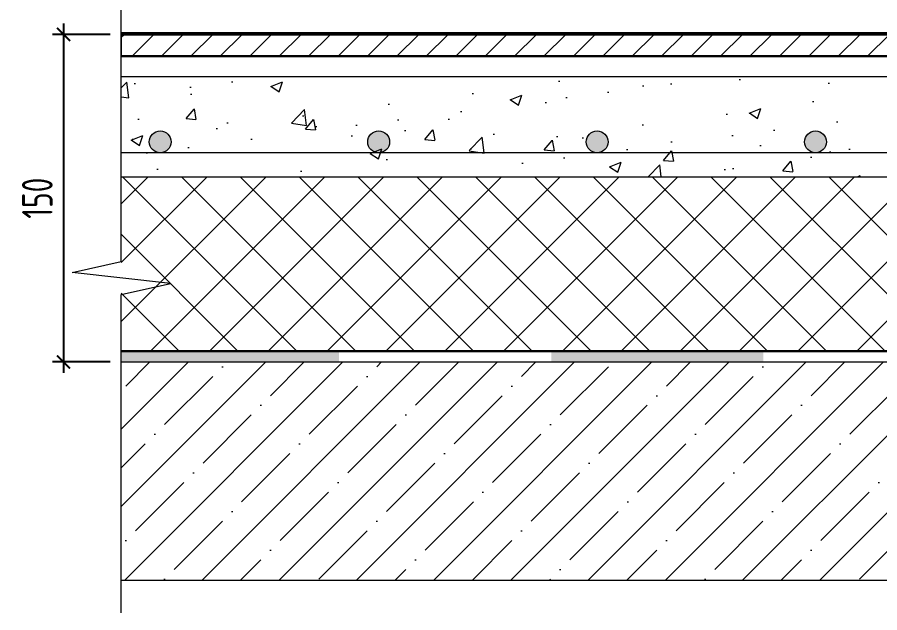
# Model space of a CAD drawing. Header units: millimetres. Extents: x -531467 to 558829, y -9025 to 266565.
# Drawn here: x -523192 to -519243, y -5357 to -2632 of the extents above; entities that cross this region are included whole.
import ezdxf

# ---------------------------------------------------------------- set-up
doc = ezdxf.new("R2010")
doc.units = ezdxf.units.MM
doc.layers.add('АР_Перегородки кирпич штрих', color=7, linetype='Continuous')
doc.layers.add('АР_Плита', color=220, linetype='Continuous')
for name, color, linetype, lineweight in [('АР_Размеры дверей', 15, 'Continuous', 0), ('АР_Тонкие', 250, 'Continuous', 0), ('АР_Штриховка', 252, 'Continuous', 0)]:
    doc.layers.add(name, color=color, linetype=linetype, lineweight=lineweight)
doc.styles.add('ISOCPEUR', font='isocpeur.ttf', dxfattribs={"width": 0.7})
doc.dimstyles.new('R_50', dxfattribs={"dimtxt": 140, "dimasz": 60, "dimexe": 50, "dimexo": 50, "dimgap": 50, "dimtad": 1, "dimdec": 0, "dimrnd": 5, "dimzin": 0, "dimdsep": 46, "dimtxsty": 'ISOCPEUR', "dimblk": 'ARCHTICK', "dimcen": 50, "dimdle": 50, "dimclrd": 256, "dimclre": 256, "dimclrt": 256, "dimadec": 0, "dimazin": 0, "dimtfac": 2, "dimtdec": 0, "dimtofl": 0, "dimtmove": 1, "dimatfit": 3, "dimfxl": 1, "dimtvp": 3, "dimtfill": 1, "dimtolj": 1, "dimtzin": 0, "dimarcsym": 0})

# ---------------------------------------------------------------- blocks, each defined once
blk = doc.blocks.new('*U115')
at = {"color": 8}
blk.add_lwpolyline([(0, -6.506), (0, 8.063), (2.25, 8.563), (-2.25, 9.063), (0, 9.563), (0, 21.176)], dxfattribs=at)
blk = doc.blocks.new('_ArchTick')
at = {"color": 0, "linetype": 'ByBlock', "const_width": 0.15}
blk.add_lwpolyline([(-0.5, -0.5), (0.5, 0.5)], dxfattribs=at)
blk = doc.blocks.new('*D109')
at = {"layer": 'Defpoints', "color": 0, "transparency": 16777216}
for p in [(-522715.8, -2710.4), (-522979.9, -4209.6), (-522715.8, -4209.6)]:
    blk.add_point(p, dxfattribs=at)
at = {"layer": 'АР_Размеры дверей', "lineweight": -2, "transparency": 16777216}
for p, q in [((-522979.9, -2660.4), (-522979.9, -4259.6)), ((-522765.8, -2710.4), (-523029.9, -2710.4)), ((-522765.8, -4209.6), (-523029.9, -4209.6))]:
    blk.add_line(p, q, dxfattribs=at)
at = {"layer": 'АР_Размеры дверей', "lineweight": -2, "transparency": 16777216, "xscale": 60, "yscale": 60, "zscale": 60}
for p, rotation in [((-522979.9, -2710.4), 90), ((-522979.9, -4209.6), 270)]:
    blk.add_blockref('_ArchTick', p, dxfattribs=dict(at, rotation=rotation))
at = {"layer": 'АР_Размеры дверей', "transparency": 16777216, "insert": (-523099.9, -3460), "char_height": 140, "width": 10.422, "attachment_point": 5, "rotation": 90, "style": 'ISOCPEUR', "bg_fill": 3, "box_fill_scale": 1.1, "bg_fill_color": 256, "bg_fill_true_color": 13158600, "bg_fill_transparency": 0}
blk.add_mtext('\\A1;150', dxfattribs=at)
blk = doc.blocks.new('Арматура_D-10')
at = {"layer": 'АР_Перегородки кирпич штрих', "transparency": 33554687}
h = blk.add_hatch(color=256, dxfattribs=at)
h.set_gradient(color2=(0, 0, 0), tint=1, name='SPHERICAL')
h.paths.add_polyline_path([(-59078.57, 235102.41, 1), (-59088.57, 235102.41, 1)])
at = {"layer": 'АР_Тонкие'}
blk.add_circle((-59083.57, 235102.41), 5, dxfattribs=at)

msp = doc.modelspace()

# ---------------------------------------------------------------- hatches: boundary and pattern name
at = {"layer": 'АР_Тонкие'}
h = msp.add_hatch(color=0, dxfattribs=at)
h.paths.add_polyline_path([(-521718.9, -4209.8), (-521718.9, -4159.6), (-522618.7, -4159.6), (-522715.8, -4159.6), (-522715.8, -4209.8)])
h.paths.add_polyline_path([(-519775.8, -4209.8), (-519775.8, -4159.6), (-520747.3, -4159.6), (-520747.3, -4209.8)])
h.paths.add_polyline_path([(-518804.3, -4159.6), (-518804.3, -4209.8), (-517832.7, -4209.8), (-517832.7, -4159.6)])
h.paths.add_polyline_path([(-516861.2, -4159.6), (-516861.2, -4209.8), (-515889.7, -4209.8), (-515889.7, -4159.6)])
at = {"layer": 'АР_Штриховка', "lineweight": 5, "true_color": 0x939598}
h = msp.add_hatch(dxfattribs=at)
h.set_pattern_fill('ANSI31', color=252, scale=30)
h.set_pattern_definition([(45, (-1229110.95, -2180490.45), (-67.351921, 67.351921), [])])
h.paths.add_polyline_path([(-515890.4, -2710.4), (-522715.8, -2710.4), (-522715.8, -2810.4), (-515890.4, -2810.4)])
at = {"layer": 'АР_Штриховка', "ltscale": 100, "true_color": 0x000000}
h = msp.add_hatch(dxfattribs=at)
h.set_pattern_fill('ANSI35', color=18, scale=1000, style=0)
h.set_pattern_definition([(45, (-5201046, 728287), (-176.776695, 176.776695), []), (45, (-5200869.2, 728287), (-176.776695, 176.776695), [312.5, -62.5, 0, -62.5])])
h.paths.add_polyline_path([(-515890.4, -4209.6), (-522715.8, -4209.6), (-522715.8, -5209.6), (-515890.4, -5209.6)])

# ---------------------------------------------------------------- linework, layer by layer
at = {"layer": 'АР_Плита', "color": 18, "lineweight": 5, "ltscale": 100, "true_color": 0x000000}
msp.add_lwpolyline([(-522715.8, -4209.6), (-515890.4, -4209.6), (-515890.4, -5209.6), (-522715.8, -5209.6)], close=True, dxfattribs=at)
at = {"layer": 'АР_Тонкие', "lineweight": 30}
for p, q in [((-522715.8, -2710.4), (-515890.4, -2710.4)), ((-522715.8, -2810.4), (-515890.4, -2810.4))]:
    msp.add_line(p, q, dxfattribs=at)
at = {"layer": 'АР_Тонкие'}
msp.add_lwpolyline([(-522715.8, -2811.6), (-515890.4, -2811.6), (-515890.4, -2710.4), (-522715.8, -2710.4)], close=True, dxfattribs=at)
msp.add_lwpolyline([(-522715.8, -4159.6), (-522715.8, -4159.6), (-515890.4, -4159.6)], dxfattribs=at)

# ---------------------------------------------------------------- block references
for name, p, xscale, yscale, zscale in [('*U115', (-522715.8, -4706.7), 100, 100, 100), ('Арматура_D-10', (68298.5, -2354226.6), 10, 10, 10), ('Арматура_D-10', (69298.5, -2354226.6), 10, 10, 10), ('Арматура_D-10', (70298.5, -2354226.6), 10, 10, 10), ('Арматура_D-10', (71298.5, -2354226.6), 10, 10, 10)]:
    msp.add_blockref(name, p, dxfattribs=dict(at, xscale=xscale, yscale=yscale, zscale=zscale))

# ---------------------------------------------------------------- next in the draw order: dimensions: what is measured, and where the dimension line sits
at = {"layer": 'АР_Размеры дверей'}
dim = msp.add_linear_dim(base=(-522979.9, -4209.6), p1=(-522715.8, -2710.4), p2=(-522715.8, -4209.6), angle=90, text='150', dimstyle='R_50', override={"dimpost": '\\X'}, dxfattribs=at)
dim.commit()
dim.dimension.update_dxf_attribs({"geometry": '*D109', "text_midpoint": (-523099.9, -3460)})

# ---------------------------------------------------------------- next in the draw order: hatches: boundary and pattern name
at = {"layer": 'АР_Штриховка', "ltscale": 100, "true_color": 0x000000}
h = msp.add_hatch(dxfattribs=at)
h.set_pattern_fill('AR-CONC', color=18, scale=3, style=0)
h.set_pattern_definition([(50, (0, -27936.9), (546.554, -47.81726), [57.15, -628.65]), (355, (0, -27936.9), (-105.73026, 573.17054), [45.72, -502.92175]), (100.45144, (45.55, -27940.87), (440.82374, 525.35326), [48.57, -534.27073]), (46.1842, (0, -27784.5), (813.2371, -126.127), [85.725, -942.975]), (96.63556, (67.8, -27795), (712.2124, 742.2784), [72.8551, -801.4068]), (351.18415, (0, -27784.5), (712.2124, 742.2784), [68.5799, -754.3792]), (21, (76.2, -27822.6), (454.84317, -306.7956), [57.15, -628.65]), (326, (76.2, -27822.6), (185.4061, 552.5639), [45.72, -502.92]), (71.45144, (114.1, -27848.15), (640.24926, 245.7683), [48.57, -534.2698]), (37.5, (0, -27936.88), (9.26581, 253.66512), [0, -496.824, 0, -510.54, 0, -504.825]), (7.5, (0, -27936.88), (200.45899, 300.54172), [0, -291.084, 0, -485.394, 0, -192.405]), (327.5, (-169.93, -27936.88), (406.771786, -17.18623), [0, -190.5, 0, -594.36, 0, -788.67]), (317.5, (-246.13, -27936.9), (444.38754, 76.27947), [0, -247.65, 0, -394.716, 0, -560.07])])
h.paths.add_polyline_path([(-515890.4, -2910.4), (-522715.8, -2910.4), (-522715.8, -3361.6), (-515890.4, -3361.6)])
h = msp.add_hatch(dxfattribs=at)
h.set_pattern_fill('ANSI37', color=18, scale=60, style=0)
h.set_pattern_definition([(45, (0, -27936.88), (-134.70384, 134.70384), []), (135, (0, -27936.88), (-134.70384, -134.70384), [])])
h.paths.add_polyline_path([(-515890.4, -3361.6), (-522715.8, -3361.6), (-522715.8, -4159.6), (-515890.4, -4159.6)])

# ---------------------------------------------------------------- next in the draw order: linework, layer by layer
at = {"layer": 'АР_Плита', "color": 18, "lineweight": 5, "ltscale": 100, "true_color": 0x000000}
msp.add_lwpolyline([(-522715.8, -4159.6), (-515890.4, -4159.6), (-515890.4, -4159.6), (-522715.8, -4159.6)], close=True, dxfattribs=at)
at = {"layer": 'АР_Тонкие'}
for p, q in [((-522715.8, -3361.6), (-515890.4, -3361.6)), ((-522715.8, -4159.6), (-515890.4, -4159.6))]:
    msp.add_line(p, q, dxfattribs=at)
at = {"layer": 'АР_Тонкие', "lineweight": 30}
msp.add_line((-522715.8, -4159.6), (-515890.4, -4159.6), dxfattribs=at)
at = {"layer": 'АР_Тонкие'}
for points in [[(-515890.4, -2702.5), (-522715.8, -2702.5)], [(-522715.8, -2811.6), (-522715.8, -2811.6), (-515890.4, -2811.6)], [(-522715.8, -2902.5), (-515890.4, -2902.5)], [(-515890.4, -3252.5), (-522715.8, -3252.5)], [(-522715.8, -3361.6), (-522715.8, -3361.6), (-515890.4, -3361.6)]]:
    msp.add_lwpolyline(points, dxfattribs=at)

doc.saveas('drawing.dxf')
